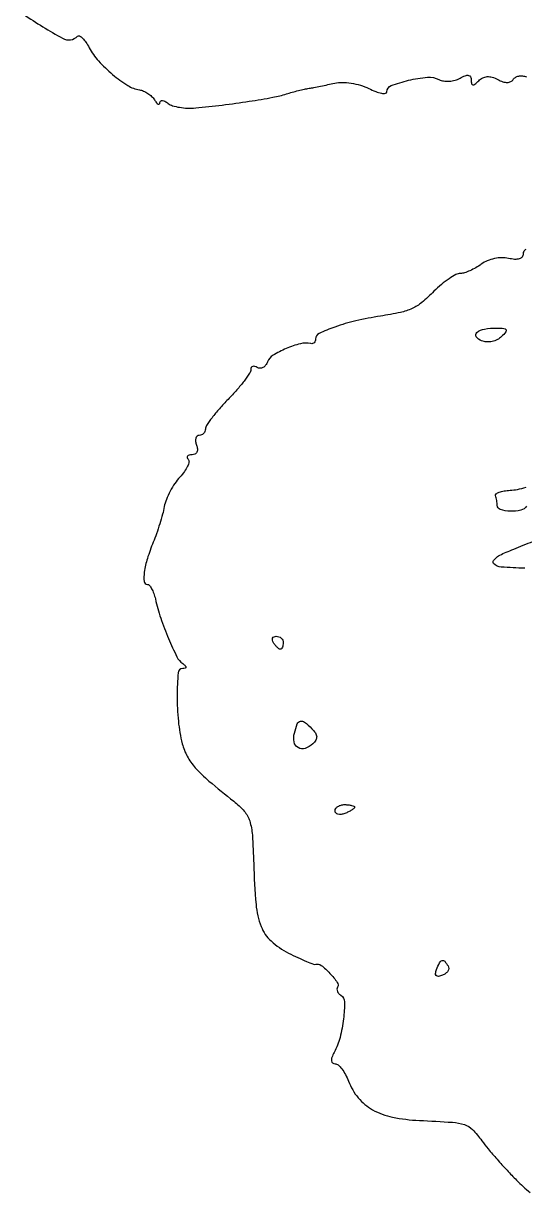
# Model space of a CAD drawing. Extents: x 0 to 367, y 0 to 579.
# Drawn here: x 16.9 to 94.2, y 87.1 to 267.6 of the extents above; entities that cross this region are included whole.
import ezdxf

# ---------------------------------------------------------------- set-up
doc = ezdxf.new("R2010")
doc.units = 0

msp = doc.modelspace()

# ---------------------------------------------------------------- linework, layer by layer
for points in [[(16.954065, 269.024014, 0.022798), (22.973568, 265.301906, 0.335169), (25.291964, 265.625297, -0.333711), (25.590594, 265.667752, -0.069655), (26.041774, 265.330391, -0.047869), (26.563145, 264.703807, -0.026741), (27.077792, 263.854645, 0.061047), (28.512794, 261.816002, 0.034411), (30.694324, 259.714484, 0.033938), (33.019286, 258.019056, 0.104502), (34.835541, 257.347874, -0.067127), (35.457318, 257.169227, -0.043471), (36.114885, 256.80938, -0.04314), (36.707433, 256.336219, -0.06148), (37.134581, 255.816484, 0.028243), (37.457907, 255.365111, 0.103209), (37.728652, 255.142998, 0.330696), (37.900112, 255.17021, 0.191569), (37.984687, 255.372445, -0.215015), (38.099571, 255.615758, -0.200911), (38.362689, 255.69991, -0.102585), (38.768891, 255.578052, -0.042623), (39.25, 255.262086, 0.092487), (39.93662, 254.903011, 0.033313), (41.014063, 254.649829, 0.031675), (42.259754, 254.523753, 0.032549), (43.5, 254.557914, 0.007787), (47.600589, 255.003276, 0.007326), (51.769781, 255.584054, 0.006931), (55.417037, 256.198596, 0.031737), (57.5, 256.717705, -0.009241), (58.375406, 256.978187, -0.006822), (59.353125, 257.235234, -0.006898), (60.2841, 257.452868, -0.015321), (61, 257.586997, 0.0084), (61.743385, 257.715652, 0.003194), (62.775821, 257.919092, 0.003162), (63.895267, 258.154495, 0.003864), (64.938965, 258.389331, -0.063134), (66.075963, 258.506796, -0.033596), (67.487225, 258.378982, -0.032827), (68.933827, 258.050754, -0.043525), (70.188965, 257.555618, 0.024202), (71.267611, 257.081223, 0.046863), (72.174258, 256.82806, 0.075381), (72.790051, 256.810715, 0.378825), (73, 257.048053, -0.311119), (73.652678, 257.995442, -0.033262), (76.345992, 258.822067, -0.036692), (79.241497, 259.283223, -0.138682), (81.025823, 258.938179, 0.081183), (81.736491, 258.714747, 0.050776), (82.609912, 258.678798, 0.049467), (83.503259, 258.822214, 0.063127), (84.275823, 259.134482, -0.030288), (85.085262, 259.525134, -0.139083), (85.598107, 259.583175, -0.252155), (85.892352, 259.355888, -0.105154), (86, 258.84969, 0.049788), (86.055451, 258.294201, 0.333702), (86.25, 258.120919, 0.197404), (86.573754, 258.223312, 0.022326), (87.153196, 258.753196, -0.081784), (87.772467, 259.197352, -0.098306), (88.463347, 259.383365, -0.087599), (89.234993, 259.299913, -0.052276), (90.092507, 258.950492, 0.041459), (90.888863, 258.605765, 0.081926), (91.566864, 258.494839, 0.112878), (92.098389, 258.617118, 0.142528), (92.471337, 258.953622, -0.126663), (92.808511, 259.277468, -0.08106), (93.321158, 259.465463, -0.072349), (93.926539, 259.49289, -0.066909), (94.532025, 259.349337, 0.075239)], [(94.416315, 232.6972, 0.151931), (94.112646, 232.417654, 0.132055), (94, 231.998581, -0.175258), (93.833863, 231.539161, -0.148353), (93.400239, 231.253664, -0.092494), (92.692351, 231.180325, -0.039608), (91.75, 231.332791, 0.067877), (90.746269, 231.43759, 0.044553), (89.590731, 231.297599, 0.044263), (88.467316, 230.952452, 0.063111), (87.55887, 230.441199, -0.02845), (86.720199, 229.889604, -0.026632), (85.806022, 229.423352, -0.027627), (84.950333, 229.098193, -0.077129), (84.317568, 229, 0.123871), (83.643536, 228.830412, 0.025634), (82.588954, 228.192187, 0.025481), (81.410243, 227.302738, 0.021611), (80.258698, 226.25, -0.022243), (78.370696, 224.528369, -0.065237), (76.886716, 223.58851, -0.056263), (75.091825, 222.989961, -0.013507), (72, 222.419487, 0.01852), (68.21148, 221.681122, 0.0276), (64.971578, 220.732952, 0.025681), (62.534034, 219.727453, 0.289776), (62, 218.883369, -0.087114), (61.942983, 218.558598, -0.115177), (61.779688, 218.307676, -0.12675), (61.535725, 218.170452, -0.119449), (61.25, 218.164038, 0.114981), (59.655406, 218.142301, 0.03929), (57.446385, 217.407489, 0.037943), (55.427598, 216.36796, 0.164721), (54.57942, 215.346371, -0.074075), (54.287767, 214.83017, -0.103537), (53.884356, 214.488799, -0.124133), (53.434917, 214.374541, -0.13978), (53.007063, 214.495635, 0.073531), (52.621823, 214.661598, 0.149894), (52.295825, 214.649336, 0.188165), (52.080379, 214.46522, 0.123539), (52, 214.144866, -0.150373), (51.8279, 213.585563, -0.01395), (50.971875, 212.398879, -0.01697), (49.840552, 211.019039, -0.012516), (48.5, 209.567658, 0.012626), (47.159459, 208.11565, 0.017088), (46.028125, 206.733898, 0.014111), (45.172887, 205.545225, 0.149976), (45, 204.981808, -0.097664), (44.926102, 204.607093, -0.097611), (44.715469, 204.288406, -0.098261), (44.401026, 204.075002, -0.100429), (44.031385, 204, 0.184534), (43.710807, 203.877514, 0.147206), (43.516384, 203.559375, 0.100118), (43.488865, 203.074366, 0.055937), (43.638374, 202.5, -0.07271), (43.769945, 201.915043, -0.128612), (43.682075, 201.431445, -0.158048), (43.389338, 201.116623, -0.127746), (42.940322, 201, 0.053142), (42.498002, 200.952855, 0.159884), (42.239323, 200.80148, 0.258189), (42.190186, 200.580621, 0.125394), (42.34248, 200.324187, -0.248179), (42.466954, 199.920182, -0.061321), (42.248196, 199.237602, -0.048418), (41.76861, 198.417938, -0.03184), (41.072499, 197.574187, 0.03989), (40.292819, 196.597569, 0.026971), (39.559818, 195.374917, 0.027223), (38.97606, 194.107769, 0.047765), (38.655337, 193, -0.019228), (38.387494, 191.828728, -0.009328), (37.960112, 190.353125, -0.009236), (37.457344, 188.831106, -0.013141), (36.950533, 187.5, 0.021802), (36.045209, 184.992484, 0.041348), (35.576489, 182.898717, 0.060064), (35.551003, 181.450845, 0.384534), (36.050542, 181, -0.224693), (36.360742, 180.853188, -0.046508), (36.707785, 180.339063, -0.040513), (37.032455, 179.611703, -0.02844), (37.282091, 178.75, 0.025189), (38.113938, 175.807201, 0.018464), (39.318199, 172.634545, 0.014906), (40.598344, 169.839623, 0.120034), (41.5, 168.765313, -0.028134), (41.902755, 168.432985, -0.209137), (42, 168.210663, -0.346448), (41.885093, 168.064732, -0.055615), (41.5, 168.016088, 0.387026), (40.793516, 167.353852, 0.018405), (40.643956, 163.825625, 0.026224), (40.829092, 159.879097, 0.036665), (41.435437, 156.401217, 0.063611), (42.194671, 154.460772, 0.057433), (43.438618, 152.698832, 0.035007), (45.555692, 150.64053, 0.008313), (49.368727, 147.527248, -0.047557), (50.986282, 145.980183, -0.101213), (51.829037, 144.476668, -0.060963), (52.240644, 142.305689, -0.009224), (52.449384, 137.881707, 0.014046), (52.807464, 131.583528, 0.071783), (53.598416, 128.177922, 0.115935), (55.129205, 125.95169, 0.06656), (57.82271, 124.090446, 0.008244), (59.269701, 123.382064, 0.011886), (60.573892, 122.807455, 0.007711), (61.672795, 122.373875, 0.157824), (62.02458, 122.357217, -0.240171), (62.86132, 122.182661, -0.033764), (64.199193, 120.949777, -0.033126), (65.347823, 119.565086, -0.301057), (65.378728, 118.819098, 0.135542), (65.293322, 118.515245, 0.099179), (65.360911, 118.169673, 0.085812), (65.571815, 117.834815, 0.071107), (65.895718, 117.56445, -0.258657), (66.456034, 116.565091, -0.030286), (66.308278, 113.918479, -0.035149), (65.765111, 111.04137, -0.058649), (64.865741, 108.75, 0.031339), (64.513635, 107.979267, 0.109564), (64.433739, 107.441967, 0.218691), (64.60646, 107.126734, 0.16111), (64.989567, 107, -0.182676), (65.466609, 106.819695, -0.047316), (66.038439, 106.210169, -0.041751), (66.602605, 105.340525, -0.032188), (67.071777, 104.311212, 0.082619), (68.579041, 101.727981, 0.092972), (70.790063, 99.894435, 0.076692), (73.871997, 98.756001, 0.038509), (78, 98.242418, -0.004711), (83.105844, 97.95506, -0.062396), (84.955033, 97.5989, -0.122174), (86.185947, 96.830523, -0.035365), (87.637813, 95.10297, 0.016824), (88.594407, 93.875109, 0.006745), (89.981107, 92.258466, 0.006665), (91.523535, 90.554928, 0.008366), (93, 89.019637, 0.022972), (95.078463, 87.113185, 0.074043)], [(94.549408, 193.079944, -0.202105), (93.669383, 192.45383, -0.062266), (92.014219, 192.29582, -0.067769), (90.489614, 192.548945, -0.328878), (90, 193.212804, 0.025623), (89.981939, 193.565007, 0.016057), (89.926563, 193.973995, 0.01611), (89.845878, 194.374272, 0.028133), (89.75, 194.69867, -0.331423), (89.834747, 194.976136, -0.0702), (90.308542, 195.231373, -0.048212), (91.060826, 195.429575, -0.02698), (92.002482, 195.531018, 0.035568), (93.129787, 195.672067, 0.020718), (94.455227, 195.992227, 0.020644)], [(94.263465, 183.500376, -0.013127), (90.634652, 183.67219, -0.179802), (89.454432, 184.212559, -0.313873), (89.391124, 184.565764, -0.10029), (89.723293, 185.020553, -0.059845), (90.413238, 185.513645, -0.031295), (91.370774, 185.962559, 0.00207), (92.575868, 186.443841, 0.001164), (94.035477, 187.037741, 0.001161), (95.506396, 187.64423, 0.001899)]]:
    msp.add_lwpolyline(points, format="xyb")
for points in [[(90.677541, 219.24897, -0.080571), (90.035159, 218.785888, -0.064375), (89.228084, 218.504714, -0.064223), (88.373992, 218.43762, -0.079299), (87.593696, 218.602419, -0.146676), (86.786467, 219.225921, -0.393367), (86.870997, 219.884202, -0.133314), (88.028936, 220.413115, -0.040874), (89.962295, 220.571429, -0.019054), (91.043016, 220.530229, -0.255023), (91.364789, 220.321429, -0.304552), (91.331186, 219.970518, -0.024674)], [(57, 172, -0.042167), (56.967655, 171.617151, -0.061769), (56.870461, 171.29375, -0.081139), (56.727648, 171.07446, -0.210953), (56.559017, 171, -0.151918), (56.34829, 171.065539, -0.038439), (56.066025, 171.29375, -0.035638), (55.768994, 171.617226, -0.029505), (55.5, 172, -0.082592), (55.343488, 172.3821, -0.161196), (55.3746, 172.70625, -0.182303), (55.586039, 172.921712, -0.108972), (55.940983, 173, -0.093332), (56.345238, 172.923877, -0.09642), (56.688914, 172.70625, -0.099167), (56.918938, 172.381556, -0.105053)], [(61.421308, 158.721549, -0.047526), (61.968248, 158.059427, -0.132792), (62.162543, 157.494758, -0.152846), (62.033849, 156.95957, -0.070142), (61.578228, 156.395433, -0.109058), (60.380956, 155.687317, -0.213528), (59.300791, 155.799943, -0.21728), (58.677881, 156.6757, -0.111996), (58.722789, 158.047947, -0.027427), (59.178516, 159.467613, -0.244907), (59.653543, 159.888447, -0.236094), (60.28351, 159.748185, -0.025662)], [(68, 146.606989, -0.222225), (67.912889, 146.420671, -0.030693), (67.559375, 146.160341, -0.030395), (67.074558, 145.887494, -0.02136), (66.5, 145.638374, -0.055937), (65.925634, 145.488865, -0.100118), (65.440625, 145.516384, -0.147206), (65.122486, 145.710807, -0.184534), (65, 146.031385, -0.152681), (65.115494, 146.400789, -0.098158), (65.440625, 146.715469, -0.08088), (65.926468, 146.92777, -0.062722), (66.5, 147, -0.024748), (67.074824, 146.971531, -0.039339), (67.559375, 146.884553, -0.046727), (67.903916, 146.758929, -0.289661)], [(82.435239, 122.104785, -0.155001), (82.531775, 121.720344, -0.122934), (82.402011, 121.309843, -0.097234), (82.055808, 120.934228, -0.066562), (81.545184, 120.655712, -0.052218), (80.936961, 120.492566, -0.241428), (80.601415, 120.602299, -0.239714), (80.493177, 120.939743, -0.051608), (80.657916, 121.550928, -0.024065), (81.118312, 122.597219, -0.204288), (81.500895, 122.922826, -0.293393), (81.906647, 122.811106, -0.044472)]]:
    msp.add_lwpolyline(points, format="xyb", close=True)

doc.saveas('drawing.dxf')
